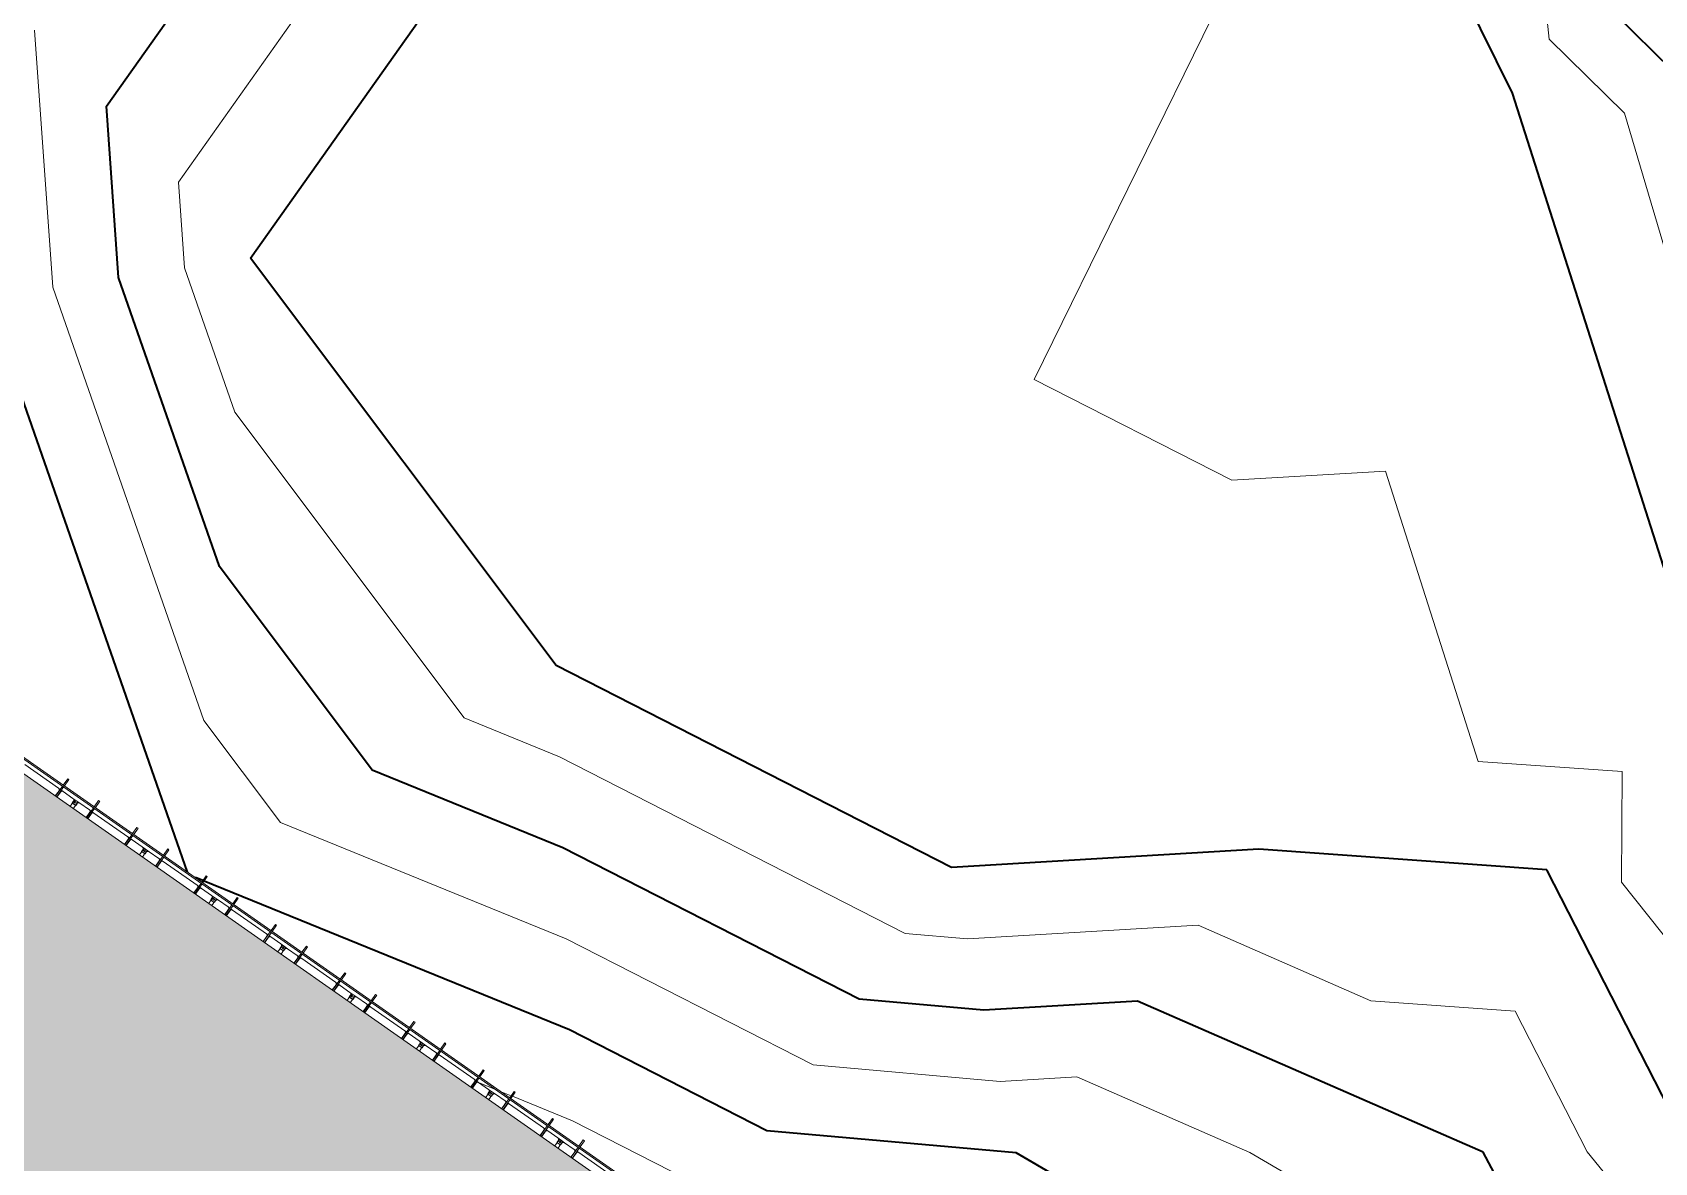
# Model space of a CAD drawing. Header units: millimetres. Extents: x -861324 to 439029, y -308065 to 694685.
# Drawn here: x -258071 to -209910, y 130101 to 163648 of the extents above; entities that cross this region are included whole.
import ezdxf

# ---------------------------------------------------------------- set-up
doc = ezdxf.new("R2010")
doc.units = ezdxf.units.MM
for name, color, linetype, lineweight in [('A-DETL-GENF', 92, 'Continuous', 9), ('A-DETL-THIN', 151, 'Continuous', 9), ('A-GENM', 13, 'Continuous', 9), ('C-TOPO-MAJR', 7, 'Continuous', 35), ('C-TOPO-MINR', 7, 'Continuous', 9), ('S-BEAM', 12, 'Continuous', 9)]:
    doc.layers.add(name, color=color, linetype=linetype, lineweight=lineweight)

# ---------------------------------------------------------------- blocks, each defined once
blk = doc.blocks.new('Dầm C52 - Dầm C52-19797-BỐ TRÍ BÈ PIN HỒ BẢN MÒNG')
at = {"layer": 'S-BEAM', "color": 7}
for p, q in [((32934, 20), (33294, 20)), ((33334, 20), (33560, 20)), ((33560, 20), (33560, -20)), ((33294, -20), (32934, -20)), ((33560, -20), (33334, -20))]:
    blk.add_line(p, q, dxfattribs=at)
blk = doc.blocks.new('Dầm C52 - Dầm C52-V190-BỐ TRÍ BÈ PIN HỒ BẢN MÒNG')
at = {"layer": 'S-BEAM', "color": 7}
for p, q in [((32934, 20), (33294, 20)), ((33334, 20), (33560, 20)), ((33560, 20), (33560, -20)), ((33294, -20), (32944, -20)), ((33560, -20), (33334, -20))]:
    blk.add_line(p, q, dxfattribs=at)
blk = doc.blocks.new('Dai phao do pin - DẢI PHAO ĐỠ PIN-V208-BỐ TRÍ BÈ PIN HỒ BẢN MÒNG')
at = {"layer": 'A-GENM', "color": 7}
for p, q in [((13160, 242), (11930, 242)), ((13160, 242), (13219, 242)), ((13210, 0), (13210, 192)), ((13259, 242), (13320, 242)), ((13270, 192), (13270, 0)), ((13680, 242), (13320, 242)), ((13740, 118), (13740, 182)), ((13832, 118), (13740, 118)), ((13748, 88), (13748, 0)), ((13870, 118), (13778, 118)), ((13862, 0), (13862, 88)), ((13870, 182), (13870, 118)), ((14280, 242), (13930, 242)), ((14280, 242), (14339, 242)), ((14330, 0), (14330, 192)), ((14379, 242), (14440, 242)), ((14390, 192), (14390, 0)), ((15670, 242), (14440, 242)), ((15670, 242), (15729, 242)), ((15720, 0), (15720, 192)), ((15769, 242), (15830, 242)), ((15780, 192), (15780, 0)), ((16190, 242), (15830, 242)), ((16250, 118), (16250, 182)), ((16342, 118), (16250, 118)), ((16258, 88), (16258, 0)), ((16380, 118), (16288, 118)), ((16372, 0), (16372, 88)), ((16380, 182), (16380, 118)), ((16790, 242), (16440, 242)), ((16790, 242), (16849, 242)), ((16840, 0), (16840, 192)), ((16889, 242), (16950, 242)), ((16900, 192), (16900, 0)), ((18180, 242), (16950, 242)), ((18180, 242), (18239, 242)), ((18230, 0), (18230, 192)), ((18279, 242), (18340, 242)), ((18290, 192), (18290, 0)), ((18700, 242), (18340, 242)), ((18760, 118), (18760, 182)), ((18852, 118), (18760, 118)), ((18768, 88), (18768, 0)), ((18890, 118), (18798, 118)), ((18882, 0), (18882, 88)), ((18890, 182), (18890, 118)), ((19300, 242), (18950, 242)), ((19300, 242), (19359, 242)), ((19350, 0), (19350, 192)), ((19399, 242), (19460, 242)), ((19410, 192), (19410, 0)), ((20690, 242), (19460, 242)), ((20690, 242), (20749, 242)), ((20740, 0), (20740, 192)), ((20789, 242), (20850, 242)), ((20800, 192), (20800, 0)), ((21210, 242), (20850, 242)), ((21270, 118), (21270, 182)), ((21362, 118), (21270, 118)), ((21278, 88), (21278, 0)), ((21400, 118), (21308, 118)), ((21392, 0), (21392, 88)), ((21400, 182), (21400, 118)), ((21810, 242), (21460, 242)), ((21810, 242), (21869, 242)), ((21860, 0), (21860, 192)), ((21909, 242), (21970, 242)), ((21920, 192), (21920, 0)), ((23200, 242), (21970, 242)), ((23200, 242), (23259, 242)), ((23250, 0), (23250, 192)), ((23299, 242), (23360, 242)), ((23310, 192), (23310, 0)), ((23720, 242), (23360, 242)), ((23780, 118), (23780, 182)), ((23872, 118), (23780, 118)), ((23788, 88), (23788, 0)), ((23910, 118), (23818, 118)), ((23902, 0), (23902, 88)), ((23910, 182), (23910, 118)), ((24320, 242), (23970, 242)), ((24320, 242), (24379, 242)), ((24370, 0), (24370, 192)), ((24419, 242), (24480, 242)), ((24430, 192), (24430, 0)), ((25710, 242), (24480, 242)), ((25710, 242), (25769, 242)), ((25760, 0), (25760, 192)), ((25809, 242), (25870, 242)), ((25820, 192), (25820, 0)), ((26230, 242), (25870, 242)), ((26290, 118), (26290, 182)), ((26382, 118), (26290, 118)), ((26298, 88), (26298, 0)), ((26420, 118), (26328, 118)), ((26412, 0), (26412, 88)), ((26420, 182), (26420, 118)), ((26830, 242), (26480, 242)), ((26830, 242), (26889, 242)), ((26880, 0), (26880, 192)), ((26929, 242), (26990, 242)), ((26940, 192), (26940, 0)), ((28220, 242), (26990, 242)), ((28220, 242), (28279, 242)), ((28270, 0), (28270, 192)), ((28319, 242), (28380, 242)), ((28330, 192), (28330, 0)), ((28740, 242), (28380, 242)), ((28800, 118), (28800, 182)), ((28892, 118), (28800, 118)), ((28808, 88), (28808, 0)), ((28930, 118), (28838, 118)), ((28922, 0), (28922, 88)), ((28930, 182), (28930, 118)), ((29340, 242), (28990, 242)), ((29340, 242), (29399, 242)), ((29390, 0), (29390, 192)), ((29439, 242), (29500, 242)), ((29450, 192), (29450, 0)), ((30730, 242), (29500, 242)), ((30730, 242), (30789, 242)), ((30780, 0), (30780, 192)), ((30829, 242), (30890, 242)), ((30840, 192), (30840, 0)), ((31250, 242), (30890, 242)), ((31310, 118), (31310, 182)), ((31402, 118), (31310, 118)), ((31318, 88), (31318, 0)), ((31440, 118), (31348, 118)), ((31432, 0), (31432, 88)), ((31440, 182), (31440, 118)), ((31850, 242), (31500, 242)), ((31850, 242), (31909, 242)), ((31900, 0), (31900, 192)), ((31949, 242), (32010, 242)), ((31960, 192), (31960, 0)), ((33240, 242), (32010, 242))]:
    blk.add_line(p, q, dxfattribs=at)
at = {"layer": 'A-GENM', "color": 9}
for p, q in [((13160, 242), (13219, 242)), ((13259, 242), (13320, 242)), ((13680, 242), (13862, 242)), ((13862, 242), (13680, 242)), ((13740, 182), (13740, 118)), ((13740, 118), (13740, 182)), ((13740, 182), (13740, 118)), ((13740, 118), (13832, 118)), ((13832, 118), (13740, 118)), ((13740, 118), (13832, 118)), ((13748, 242), (13930, 242)), ((13748, 116), (13748, 242)), ((13748, 242), (13748, 116)), ((13930, 242), (13748, 242)), ((13778, 118), (13870, 118)), ((13870, 118), (13778, 118)), ((13778, 118), (13870, 118)), ((13862, 242), (13862, 116)), ((13862, 116), (13862, 242)), ((13870, 118), (13870, 182)), ((13870, 182), (13870, 118)), ((13870, 118), (13870, 182)), ((14280, 242), (14339, 242)), ((14379, 242), (14440, 242)), ((15670, 242), (15729, 242)), ((15769, 242), (15830, 242)), ((16190, 242), (16372, 242)), ((16372, 242), (16190, 242)), ((16250, 182), (16250, 118)), ((16250, 118), (16250, 182)), ((16250, 182), (16250, 118)), ((16250, 118), (16342, 118)), ((16342, 118), (16250, 118)), ((16250, 118), (16342, 118)), ((16258, 242), (16440, 242)), ((16258, 116), (16258, 242)), ((16258, 242), (16258, 116)), ((16440, 242), (16258, 242)), ((16288, 118), (16380, 118)), ((16380, 118), (16288, 118)), ((16288, 118), (16380, 118)), ((16372, 242), (16372, 116)), ((16372, 116), (16372, 242)), ((16380, 118), (16380, 182)), ((16380, 182), (16380, 118)), ((16380, 118), (16380, 182)), ((16790, 242), (16849, 242)), ((16889, 242), (16950, 242)), ((18180, 242), (18239, 242)), ((18279, 242), (18340, 242)), ((18700, 242), (18882, 242)), ((18882, 242), (18700, 242)), ((18760, 182), (18760, 118)), ((18760, 118), (18760, 182)), ((18760, 182), (18760, 118)), ((18760, 118), (18852, 118)), ((18852, 118), (18760, 118)), ((18760, 118), (18852, 118)), ((18768, 242), (18950, 242)), ((18768, 116), (18768, 242)), ((18768, 242), (18768, 116)), ((18950, 242), (18768, 242)), ((18798, 118), (18890, 118)), ((18890, 118), (18798, 118)), ((18798, 118), (18890, 118)), ((18882, 242), (18882, 116)), ((18882, 116), (18882, 242)), ((18890, 118), (18890, 182)), ((18890, 182), (18890, 118)), ((18890, 118), (18890, 182)), ((19300, 242), (19359, 242)), ((19399, 242), (19460, 242)), ((20690, 242), (20749, 242)), ((20789, 242), (20850, 242)), ((21210, 242), (21392, 242)), ((21392, 242), (21210, 242)), ((21270, 182), (21270, 118)), ((21270, 118), (21270, 182)), ((21270, 182), (21270, 118)), ((21270, 118), (21362, 118)), ((21362, 118), (21270, 118)), ((21270, 118), (21362, 118)), ((21278, 242), (21460, 242)), ((21278, 116), (21278, 242)), ((21278, 242), (21278, 116)), ((21460, 242), (21278, 242)), ((21308, 118), (21400, 118)), ((21400, 118), (21308, 118)), ((21308, 118), (21400, 118)), ((21392, 242), (21392, 116)), ((21392, 116), (21392, 242)), ((21400, 118), (21400, 182)), ((21400, 182), (21400, 118)), ((21400, 118), (21400, 182)), ((21810, 242), (21869, 242)), ((21909, 242), (21970, 242)), ((23200, 242), (23259, 242)), ((23299, 242), (23360, 242)), ((23720, 242), (23902, 242)), ((23902, 242), (23720, 242)), ((23780, 182), (23780, 118)), ((23780, 118), (23780, 182)), ((23780, 182), (23780, 118)), ((23780, 118), (23872, 118)), ((23872, 118), (23780, 118)), ((23780, 118), (23872, 118)), ((23788, 242), (23970, 242)), ((23788, 116), (23788, 242)), ((23788, 242), (23788, 116)), ((23970, 242), (23788, 242)), ((23818, 118), (23910, 118)), ((23910, 118), (23818, 118)), ((23818, 118), (23910, 118)), ((23902, 242), (23902, 116)), ((23902, 116), (23902, 242)), ((23910, 118), (23910, 182)), ((23910, 182), (23910, 118)), ((23910, 118), (23910, 182)), ((24320, 242), (24379, 242)), ((24419, 242), (24480, 242)), ((25710, 242), (25769, 242)), ((25809, 242), (25870, 242)), ((26230, 242), (26412, 242)), ((26412, 242), (26230, 242)), ((26290, 182), (26290, 118)), ((26290, 118), (26290, 182)), ((26290, 182), (26290, 118)), ((26290, 118), (26382, 118)), ((26382, 118), (26290, 118)), ((26290, 118), (26382, 118)), ((26298, 242), (26480, 242)), ((26298, 116), (26298, 242)), ((26298, 242), (26298, 116)), ((26480, 242), (26298, 242)), ((26328, 118), (26420, 118)), ((26420, 118), (26328, 118)), ((26328, 118), (26420, 118)), ((26412, 242), (26412, 116)), ((26412, 116), (26412, 242)), ((26420, 118), (26420, 182)), ((26420, 182), (26420, 118)), ((26420, 118), (26420, 182)), ((26830, 242), (26889, 242)), ((26929, 242), (26990, 242)), ((28220, 242), (28279, 242)), ((28319, 242), (28380, 242)), ((28740, 242), (28922, 242)), ((28922, 242), (28740, 242)), ((28800, 182), (28800, 118)), ((28800, 118), (28800, 182)), ((28800, 182), (28800, 118)), ((28800, 118), (28892, 118)), ((28892, 118), (28800, 118)), ((28800, 118), (28892, 118)), ((28808, 242), (28990, 242)), ((28808, 116), (28808, 242)), ((28808, 242), (28808, 116)), ((28990, 242), (28808, 242)), ((28838, 118), (28930, 118)), ((28930, 118), (28838, 118)), ((28838, 118), (28930, 118)), ((28922, 242), (28922, 116)), ((28922, 116), (28922, 242)), ((28930, 118), (28930, 182)), ((28930, 182), (28930, 118)), ((28930, 118), (28930, 182)), ((29340, 242), (29399, 242)), ((29439, 242), (29500, 242)), ((30730, 242), (30789, 242)), ((30829, 242), (30890, 242)), ((31250, 242), (31432, 242)), ((31432, 242), (31250, 242)), ((31310, 182), (31310, 118)), ((31310, 118), (31310, 182)), ((31310, 182), (31310, 118)), ((31310, 118), (31402, 118)), ((31402, 118), (31310, 118)), ((31310, 118), (31402, 118)), ((31318, 242), (31500, 242)), ((31318, 116), (31318, 242)), ((31318, 242), (31318, 116)), ((31500, 242), (31318, 242)), ((31348, 118), (31440, 118)), ((31440, 118), (31348, 118)), ((31348, 118), (31440, 118)), ((31432, 242), (31432, 116)), ((31432, 116), (31432, 242)), ((31440, 118), (31440, 182)), ((31440, 182), (31440, 118)), ((31440, 118), (31440, 182)), ((31850, 242), (31909, 242)), ((31949, 242), (32010, 242))]:
    blk.add_line(p, q, dxfattribs=at)
at = {"layer": 'A-GENM', "color": 7}
for centre, radius, start, end in [((13160, 192), 50, 360, 90), ((13160, 192), 50, 360, 75), ((13320, 192), 50, 90, 180), ((13320, 192), 50, 90, 165), ((13680, 182), 60, 360, 90), ((13778, 88), 30, 90, 180), ((13832, 88), 30, 360, 90), ((13930, 182), 60, 90, 180), ((14280, 192), 50, 360, 90), ((14280, 192), 50, 360, 75), ((14440, 192), 50, 90, 180), ((14440, 192), 50, 90, 165), ((15670, 192), 50, 360, 90), ((15670, 192), 50, 360, 75), ((15830, 192), 50, 90, 180), ((15830, 192), 50, 90, 165), ((16190, 182), 60, 360, 90), ((16288, 88), 30, 90, 180), ((16342, 88), 30, 360, 90), ((16440, 182), 60, 90, 180), ((16790, 192), 50, 360, 90), ((16790, 192), 50, 360, 75), ((16950, 192), 50, 90, 180), ((16950, 192), 50, 90, 165), ((18180, 192), 50, 360, 90), ((18180, 192), 50, 360, 75), ((18340, 192), 50, 90, 180), ((18340, 192), 50, 90, 165), ((18700, 182), 60, 360, 90), ((18798, 88), 30, 90, 180), ((18852, 88), 30, 360, 90), ((18950, 182), 60, 90, 180), ((19300, 192), 50, 360, 90), ((19300, 192), 50, 360, 75), ((19460, 192), 50, 90, 180), ((19460, 192), 50, 90, 165), ((20690, 192), 50, 360, 90), ((20690, 192), 50, 360, 75), ((20850, 192), 50, 90, 180), ((20850, 192), 50, 90, 165), ((21210, 182), 60, 360, 90), ((21308, 88), 30, 90, 180), ((21362, 88), 30, 360, 90), ((21460, 182), 60, 90, 180), ((21810, 192), 50, 360, 90), ((21810, 192), 50, 360, 75), ((21970, 192), 50, 90, 180), ((21970, 192), 50, 90, 165), ((23200, 192), 50, 360, 90), ((23200, 192), 50, 360, 75), ((23360, 192), 50, 90, 180), ((23360, 192), 50, 90, 165), ((23720, 182), 60, 360, 90), ((23818, 88), 30, 90, 180), ((23872, 88), 30, 360, 90), ((23970, 182), 60, 90, 180), ((24320, 192), 50, 360, 90), ((24320, 192), 50, 360, 75), ((24480, 192), 50, 90, 180), ((24480, 192), 50, 90, 165), ((25710, 192), 50, 360, 90), ((25710, 192), 50, 360, 75), ((25870, 192), 50, 90, 180), ((25870, 192), 50, 90, 165), ((26230, 182), 60, 360, 90), ((26328, 88), 30, 90, 180), ((26382, 88), 30, 360, 90), ((26480, 182), 60, 90, 180), ((26830, 192), 50, 360, 90), ((26830, 192), 50, 360, 75), ((26990, 192), 50, 90, 180), ((26990, 192), 50, 90, 165), ((28220, 192), 50, 360, 90), ((28220, 192), 50, 360, 75), ((28380, 192), 50, 90, 180), ((28380, 192), 50, 90, 165), ((28740, 182), 60, 360, 90), ((28838, 88), 30, 90, 180), ((28892, 88), 30, 360, 90), ((28990, 182), 60, 90, 180), ((29340, 192), 50, 360, 90), ((29340, 192), 50, 360, 75), ((29500, 192), 50, 90, 180), ((29500, 192), 50, 90, 165), ((30730, 192), 50, 360, 90), ((30730, 192), 50, 360, 75), ((30890, 192), 50, 90, 180), ((30890, 192), 50, 90, 165), ((31250, 182), 60, 360, 90), ((31348, 88), 30, 90, 180), ((31402, 88), 30, 360, 90), ((31500, 182), 60, 90, 180), ((31850, 192), 50, 360, 90), ((31850, 192), 50, 360, 75), ((32010, 192), 50, 90, 180), ((32010, 192), 50, 90, 165)]:
    blk.add_arc(centre, radius, start, end, dxfattribs=at)
at = {"layer": 'A-GENM', "color": 9}
for centre, radius, start, end in [((13680, 182), 60, 0, 90), ((13680, 182), 60, 360, 90), ((13680, 182), 60, 360, 90), ((13799, 183), 25, 0, 180), ((13799, 183), 25, 360, 180), ((13799, 183), 25, 180, 0), ((13799, 183), 25, 180, 360), ((13801, 183), 25, 0, 180), ((13801, 183), 25, 0, 180), ((13801, 183), 25, 180, 0), ((13801, 183), 25, 180, 360), ((13930, 182), 60, 90, 180), ((13930, 182), 60, 90, 180), ((13930, 182), 60, 90, 180), ((16190, 182), 60, 0, 90), ((16190, 182), 60, 360, 90), ((16190, 182), 60, 360, 90), ((16309, 183), 25, 0, 180), ((16309, 183), 25, 360, 180), ((16309, 183), 25, 180, 0), ((16309, 183), 25, 180, 360), ((16311, 183), 25, 0, 180), ((16311, 183), 25, 0, 180), ((16311, 183), 25, 180, 0), ((16311, 183), 25, 180, 360), ((16440, 182), 60, 90, 180), ((16440, 182), 60, 90, 180), ((16440, 182), 60, 90, 180), ((18700, 182), 60, 0, 90), ((18700, 182), 60, 360, 90), ((18700, 182), 60, 0, 90), ((18819, 183), 25, 0, 180), ((18819, 183), 25, 360, 180), ((18819, 183), 25, 180, 0), ((18819, 183), 25, 180, 360), ((18821, 183), 25, 0, 180), ((18821, 183), 25, 0, 180), ((18821, 183), 25, 180, 0), ((18821, 183), 25, 180, 360), ((18950, 182), 60, 90, 180), ((18950, 182), 60, 90, 180), ((18950, 182), 60, 90, 180), ((21210, 182), 60, 0, 90), ((21210, 182), 60, 360, 90), ((21210, 182), 60, 0, 90), ((21329, 183), 25, 0, 180), ((21329, 183), 25, 360, 180), ((21329, 183), 25, 180, 0), ((21329, 183), 25, 180, 360), ((21331, 183), 25, 0, 180), ((21331, 183), 25, 0, 180), ((21331, 183), 25, 180, 0), ((21331, 183), 25, 180, 360), ((21460, 182), 60, 90, 180), ((21460, 182), 60, 90, 180), ((21460, 182), 60, 90, 180), ((23720, 182), 60, 0, 90), ((23720, 182), 60, 360, 90), ((23720, 182), 60, 0, 90), ((23839, 183), 25, 0, 180), ((23839, 183), 25, 360, 180), ((23839, 183), 25, 180, 0), ((23839, 183), 25, 180, 360), ((23841, 183), 25, 0, 180), ((23841, 183), 25, 0, 180), ((23841, 183), 25, 180, 0), ((23841, 183), 25, 180, 360), ((23970, 182), 60, 90, 180), ((23970, 182), 60, 90, 180), ((23970, 182), 60, 90, 180), ((26230, 182), 60, 0, 90), ((26230, 182), 60, 360, 90), ((26230, 182), 60, 0, 90), ((26349, 183), 25, 0, 180), ((26349, 183), 25, 0, 180), ((26349, 183), 25, 180, 0), ((26349, 183), 25, 180, 360), ((26351, 183), 25, 0, 180), ((26351, 183), 25, 0, 180), ((26351, 183), 25, 180, 0), ((26351, 183), 25, 180, 360), ((26480, 182), 60, 90, 180), ((26480, 182), 60, 90, 180), ((26480, 182), 60, 90, 180), ((28740, 182), 60, 0, 90), ((28740, 182), 60, 360, 90), ((28740, 182), 60, 0, 90), ((28859, 183), 25, 0, 180), ((28859, 183), 25, 360, 180), ((28859, 183), 25, 180, 0), ((28859, 183), 25, 180, 360), ((28861, 183), 25, 0, 180), ((28861, 183), 25, 0, 180), ((28861, 183), 25, 180, 0), ((28861, 183), 25, 180, 360), ((28990, 182), 60, 90, 180), ((28990, 182), 60, 90, 180), ((28990, 182), 60, 90, 180), ((31250, 182), 60, 0, 90), ((31250, 182), 60, 360, 90), ((31250, 182), 60, 0, 90), ((31369, 183), 25, 0, 180), ((31369, 183), 25, 360, 180), ((31369, 183), 25, 180, 0), ((31369, 183), 25, 180, 360), ((31371, 183), 25, 0, 180), ((31371, 183), 25, 0, 180), ((31371, 183), 25, 180, 0), ((31371, 183), 25, 180, 360), ((31500, 182), 60, 90, 180), ((31500, 182), 60, 90, 180), ((31500, 182), 60, 90, 180)]:
    blk.add_arc(centre, radius, start, end, dxfattribs=at)
blk = doc.blocks.new('Dầm C52 - Hộp 40x60-V214-BỐ TRÍ BÈ PIN HỒ BẢN MÒNG')
at = {"layer": 'S-BEAM', "color": 7}
for p, q in [((-145891, 20), (145891, 20)), ((145891, -20), (-145891, -20))]:
    blk.add_line(p, q, dxfattribs=at)
blk = doc.blocks.new('HOBANMONG_BEPIN 6_rvt-1-BỐ TRÍ BÈ PIN HỒ BẢN MÒNG')
at = {"layer": 'A-GENM', "lineweight": 9, "rotation": 324.9999999999996}
blk.add_blockref('Dai phao do pin - DẢI PHAO ĐỠ PIN-V208-BỐ TRÍ BÈ PIN HỒ BẢN MÒNG', (-268213, 148560), dxfattribs=at)
at = {"layer": 'S-BEAM', "lineweight": 9}
for name, p, rotation in [('Dầm C52 - Hộp 40x60-V214-BỐ TRÍ BÈ PIN HỒ BẢN MÒNG', (-329777, 192132), 324.9999999999993), ('Dầm C52 - Dầm C52-19797-BỐ TRÍ BÈ PIN HỒ BẢN MÒNG', (-276258, 113989), 54.99999999999903), ('Dầm C52 - Dầm C52-19797-BỐ TRÍ BÈ PIN HỒ BẢN MÒNG', (-275340, 113346), 54.99999999999903), ('Dầm C52 - Dầm C52-19797-BỐ TRÍ BÈ PIN HỒ BẢN MÒNG', (-274202, 112549), 54.99999999999903), ('Dầm C52 - Dầm C52-19797-BỐ TRÍ BÈ PIN HỒ BẢN MÒNG', (-273284, 111907), 54.99999999999903), ('Dầm C52 - Dầm C52-19797-BỐ TRÍ BÈ PIN HỒ BẢN MÒNG', (-272146, 111109), 54.99999999999903), ('Dầm C52 - Dầm C52-19797-BỐ TRÍ BÈ PIN HỒ BẢN MÒNG', (-271228, 110467), 54.99999999999903), ('Dầm C52 - Dầm C52-19797-BỐ TRÍ BÈ PIN HỒ BẢN MÒNG', (-270090, 109670), 54.99999999999903), ('Dầm C52 - Dầm C52-V190-BỐ TRÍ BÈ PIN HỒ BẢN MÒNG', (-269172, 109027), 54.99999999999903), ('Dầm C52 - Dầm C52-19797-BỐ TRÍ BÈ PIN HỒ BẢN MÒNG', (-268034, 108230), 54.99999999999903), ('Dầm C52 - Dầm C52-19797-BỐ TRÍ BÈ PIN HỒ BẢN MÒNG', (-267116, 107588), 54.99999999999903), ('Dầm C52 - Dầm C52-19797-BỐ TRÍ BÈ PIN HỒ BẢN MÒNG', (-265978, 106790), 54.99999999999903), ('Dầm C52 - Dầm C52-19797-BỐ TRÍ BÈ PIN HỒ BẢN MÒNG', (-265060, 106148), 54.99999999999903), ('Dầm C52 - Dầm C52-19797-BỐ TRÍ BÈ PIN HỒ BẢN MÒNG', (-263921, 105351), 54.99999999999903), ('Dầm C52 - Dầm C52-19797-BỐ TRÍ BÈ PIN HỒ BẢN MÒNG', (-263004, 104708), 54.99999999999903), ('Dầm C52 - Dầm C52-19797-BỐ TRÍ BÈ PIN HỒ BẢN MÒNG', (-261865, 103911), 54.99999999999903), ('Dầm C52 - Dầm C52-19797-BỐ TRÍ BÈ PIN HỒ BẢN MÒNG', (-260948, 103269), 54.99999999999903)]:
    blk.add_blockref(name, p, dxfattribs=dict(at, rotation=rotation))

msp = doc.modelspace()

# ---------------------------------------------------------------- hatches: boundary and pattern name
at = {"layer": 'A-DETL-GENF'}
msp.add_hatch(color=8, dxfattribs=at).paths.add_polyline_path([(-248957, 54506), (-211101, 108570), (-448889, 275071), (-493590, 211231), (-314845, 86073), (-308000, 95848), (-250260, 55418)])

# ---------------------------------------------------------------- linework, layer by layer
at = {"layer": 'A-DETL-THIN'}
msp.add_line((-211101, 108570), (-448889, 275071), dxfattribs=at)
at = {"layer": 'C-TOPO-MAJR'}
for p, q in [((-214132, 161849), (-220851, 175440)), ((-255874, 161463), (-250345, 169259)), ((-251597, 156952), (-243303, 168647)), ((-207482, 160651), (-211944, 165044)), ((-208632, 144618), (-214132, 161849)), ((-255513, 156376), (-255874, 161463)), ((-242523, 144852), (-251597, 156952)), ((-252519, 147798), (-255513, 156376)), ((-253468, 138724), (-259428, 155800)), ((-247981, 141748), (-252519, 147798)), ((-230787, 138858), (-242523, 144852)), ((-242326, 139447), (-247981, 141748)), ((-233525, 134951), (-242326, 139447)), ((-221659, 139404), (-230787, 138858)), ((-213104, 138791), (-221659, 139404)), ((-208828, 130439), (-213104, 138791)), ((-253012, 138470), (-253234, 138561)), ((-242130, 134042), (-252974, 138455)), ((-229824, 134623), (-233525, 134951)), ((-225260, 134896), (-229824, 134623)), ((-214999, 130409), (-225260, 134896)), ((-236262, 131045), (-242130, 134042)), ((-228861, 130388), (-236262, 131045)), ((-218447, 124324), (-228861, 130388)), ((-210806, 122542), (-214999, 130409))]:
    msp.add_line(p, q, dxfattribs=at)
at = {"layer": 'C-TOPO-MINR'}
for p, q in [((-213038, 163446), (-213710, 169572)), ((-253735, 159208), (-246824, 168953)), ((-228327, 153350), (-221273, 167717)), ((-257470, 156088), (-258012, 163718)), ((-210807, 161250), (-213038, 163446)), ((-209108, 155547), (-210807, 161250)), ((-253555, 156664), (-253735, 159208)), ((-252058, 152375), (-253555, 156664)), ((-252979, 143221), (-257470, 156088)), ((-222460, 150353), (-228327, 153350)), ((-245252, 143300), (-252058, 152375)), ((-217895, 150626), (-222460, 150353)), ((-215145, 142011), (-217895, 150626)), ((-250711, 140196), (-252979, 143221)), ((-242425, 142149), (-245252, 143300)), ((-232156, 136905), (-242425, 142149)), ((-210868, 141705), (-215145, 142011)), ((-210891, 138420), (-210868, 141705)), ((-242228, 136744), (-250711, 140196)), ((-207881, 134630), (-210891, 138420)), ((-230306, 136740), (-232156, 136905)), ((-223460, 137150), (-230306, 136740)), ((-218329, 134906), (-223460, 137150)), ((-234893, 132998), (-242228, 136744)), ((-214052, 134600), (-218329, 134906)), ((-211914, 130424), (-214052, 134600)), ((-229343, 132505), (-234893, 132998)), ((-244832, 132479), (-244886, 132501)), ((-244323, 132272), (-244823, 132475)), ((-227061, 132642), (-229343, 132505)), ((-221930, 130399), (-227061, 132642)), ((-243860, 132084), (-244156, 132204)), ((-242032, 131340), (-243822, 132068)), ((-237631, 129092), (-242032, 131340)), ((-216723, 127367), (-221930, 130399)), ((-211179, 129518), (-211914, 130424))]:
    msp.add_line(p, q, dxfattribs=at)

# ---------------------------------------------------------------- block references
at = {"lineweight": 5}
msp.add_blockref('HOBANMONG_BEPIN 6_rvt-1-BỐ TRÍ BÈ PIN HỒ BẢN MÒNG', (0, 0), dxfattribs=at)

doc.saveas('drawing.dxf')
